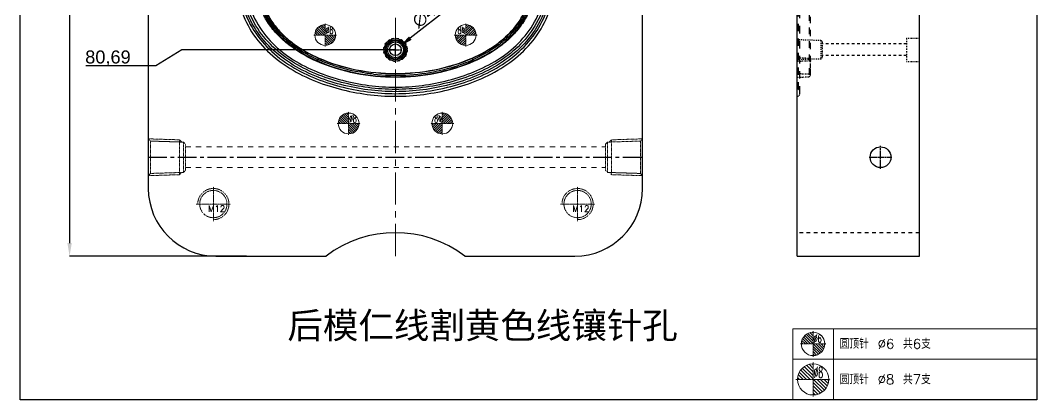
# Model space of a CAD drawing. Header units: millimetres. Extents: x 2660 to 3051, y 1419 to 1848.
# Drawn here: x 2659.9 to 3050.6, y 1418.5 to 1564.4 of the extents above; entities that cross this region are included whole.
import ezdxf

# ---------------------------------------------------------------- set-up
doc = ezdxf.new("R2010")
doc.units = ezdxf.units.MM
doc.linetypes.add('CENTER', pattern=[0.6, 0.375, -0.075, 0.075, -0.075])
doc.linetypes.add('HIDDEN', pattern=[0.2, 0.1, -0.1])
for name, color, linetype, lineweight in [('center', 1, 'CENTER', 9), ('cool', 153, 'HIDDEN', 9), ('epin', 13, 'Continuous', 9), ('screw', 33, 'Continuous', 13)]:
    doc.layers.add(name, color=color, linetype=linetype, lineweight=lineweight)
doc.layers.add('DEFAULT_2', color=8, linetype='HIDDEN')
doc.styles.add('CHINA', font='txt.shx', dxfattribs={"bigfont": 'gbcbig.shx'})
doc.styles.get("Standard").update_dxf_attribs({"font": 'arial.ttf'})
doc.styles.add('TXT', font='txt.shx', dxfattribs={"bigfont": 'gbcbig.shx'})
doc.styles.add('TXT05', font='txt.shx', dxfattribs={"width": 0.5, "bigfont": 'gbcbig.shx'})
doc.dimstyles.new('副本 ISO-25-1', dxfattribs={"dimtxt": 5, "dimasz": 5, "dimexe": 0, "dimexo": 0, "dimgap": 0, "dimtad": 1, "dimtxsty": 'Standard', "dimcen": 0, "dimclrd": 4, "dimclre": 4, "dimclrt": 6, "dimazin": 0, "dimtfac": 1, "dimtofl": 0, "dimtmove": 0, "dimatfit": 3, "dimfxl": 0, "dimarcsym": 0})

# ---------------------------------------------------------------- blocks, each defined once
blk = doc.blocks.new('epin_ejp_8')
at = {"layer": 'epin'}
h = blk.add_hatch(dxfattribs=at)
h.set_pattern_fill('_ANSI31', color=123, scale=0.2, angle=90, style=0)
h.set_pattern_definition([(135, (-705.7219, 490.0809), (-0.4490128, -0.4490128), [])])
h.paths.add_polyline_path([(0, 4, 0.414214), (-4, 0), (0, 0)])
h.paths.add_polyline_path([(4, 0), (0, 0), (0, -4, 0.414214)])
at = {"layer": 'epin', "color": 1, "linetype": 'CENTER', "ltscale": 0.248791}
for p, q in [((0, -4.4), (0, 4.4)), ((-4.4, 0), (4.4, 0))]:
    blk.add_line(p, q, dxfattribs=at)
at = {"layer": 'epin'}
blk.add_circle((0, 0), 4, dxfattribs=at)
at = {"layer": 'epin', "color": 6, "style": 'TXT05', "width": 0.5}
blk.add_text('%%c8', height=2.8, dxfattribs=at).set_placement((0.16, 0.4))
blk = doc.blocks.new('cool_jt_f12')
at = {"layer": 'cool', "ltscale": 0.3}
for p, q in [((0, 7.0785), (0.856, 6.2225)), ((0, 7.0785), (12, 6.7035)), ((0.856, 6.2225), (0.856, -6.2225)), ((13.5, 5.827375), (0.856, 6.2225)), ((0.856, 6.2225), (13.5, 5.827375)), ((12, 6.7035), (12.856, 5.8475)), ((12, 6.7035), (12, -6.7035)), ((14.327375, 5), (13.5, 5.827375)), ((13.5, -5.827375), (13.5, 5.827375)), ((14.327375, -5), (14.327375, 5)), ((0.856, -6.2225), (0, -7.0785)), ((0, -7.0785), (12, -6.7035)), ((0.856, -6.2225), (13.5, -5.827375)), ((12, -6.7035), (12.856, -5.8475)), ((13.5, -5.827375), (14.327375, -5))]:
    blk.add_line(p, q, dxfattribs=at)
blk = doc.blocks.new('screw_m12_g')
at = {"layer": 'screw', "color": 1, "linetype": 'CENTER', "ltscale": 0.373186}
for p, q in [((0, -6.6), (0, 6.6)), ((-6.6, 0), (6.6, 0))]:
    blk.add_line(p, q, dxfattribs=at)
at = {"layer": 'screw', "color": 33, "linetype": 'HIDDEN', "ltscale": 0.373186}
blk.add_circle((0, 0), 5.25, dxfattribs=at)
at = {"layer": 'screw', "color": 92, "linetype": 'HIDDEN', "ltscale": 0.373186}
blk.add_arc((0, 0), 6, 270, 180, dxfattribs=at)
at = {"layer": 'screw', "color": 6, "style": 'TXT'}
blk.add_text('M12', height=2.4, dxfattribs=at).set_placement((-2.04, -3))
blk = doc.blocks.new('*D112')
at = {"color": 4, "linetype": 'Continuous', "lineweight": -2, "transparency": 16777216}
for p, q in [((2746.93, 1793.72), (2678.88, 1793.72)), ((2678.88, 1788.72), (2678.88, 1478.72)), ((2746.93, 1473.72), (2678.88, 1473.72))]:
    blk.add_line(p, q, dxfattribs=at)
at = {"color": 4, "transparency": 16777216}
for points in [[(2678.04, 1788.72), (2679.71, 1788.72), (2678.88, 1793.72)], [(2678.04, 1478.72), (2679.71, 1478.72), (2678.88, 1473.72)]]:
    blk.add_solid(points, dxfattribs=at)
at = {"layer": 'Defpoints', "color": 0, "transparency": 16777216}
for p in [(2746.93, 1793.72), (2678.88, 1473.72), (2746.93, 1473.72)]:
    blk.add_point(p, dxfattribs=at)
at = {"color": 6, "transparency": 16777216, "insert": (2676.32, 1646.54), "char_height": 5, "attachment_point": 5, "rotation": 90}
blk.add_mtext('320', dxfattribs=at)
blk = doc.blocks.new('epin_ejp_6')
at = {"layer": 'epin'}
h = blk.add_hatch(dxfattribs=at)
h.set_pattern_fill('_ANSI31', color=123, scale=0.15, angle=90, style=0)
h.set_pattern_definition([(135, (735.3002, 266.8078), (-0.3367596, -0.3367596), [])])
h.paths.add_polyline_path([(0, 3, 0.414214), (-3, 0), (0, 0)])
h.paths.add_polyline_path([(3, 0), (0, 0), (0, -3, 0.414214)])
at = {"layer": 'epin', "color": 1, "linetype": 'CENTER', "ltscale": 0.186593}
for p, q in [((0, -3.3), (0, 3.3)), ((-3.3, 0), (3.3, 0))]:
    blk.add_line(p, q, dxfattribs=at)
at = {"layer": 'epin'}
blk.add_circle((0, 0), 3, dxfattribs=at)
at = {"layer": 'epin', "color": 6, "style": 'TXT05', "width": 0.5}
blk.add_text('%%c6', height=2.1, dxfattribs=at).set_placement((0.12, 0.3))
blk = doc.blocks.new('*D114')
at = {"color": 4, "linetype": 'Continuous', "lineweight": -2, "transparency": 16777216}
blk.add_line((2825.23, 1569.61), (2809.84, 1557.51), dxfattribs=at)
at = {"color": 4, "transparency": 16777216}
blk.add_solid([(2809.32, 1558.17), (2810.35, 1556.85), (2805.9, 1554.42)], dxfattribs=at)
at = {"layer": 'Defpoints', "color": 0, "transparency": 16777216}
for p in [(2802.37, 1551.64), (2805.9, 1554.42)]:
    blk.add_point(p, dxfattribs=at)
at = {"color": 6, "transparency": 16777216, "insert": (2817.59, 1567.53), "char_height": 5, "attachment_point": 5, "rotation": 38.164}
blk.add_mtext('∅4,5', dxfattribs=at)
blk = doc.blocks.new('*D82')
at = {"color": 4, "linetype": 'Continuous', "lineweight": -2, "transparency": 16777216}
for p, q in [((2722.07, 1553.03), (2712.07, 1546.81)), ((2804.14, 1553.03), (2722.07, 1553.03)), ((2712.07, 1546.81), (2685.18, 1546.81))]:
    blk.add_line(p, q, dxfattribs=at)
at = {"layer": 'Defpoints', "color": 0, "transparency": 16777216}
for p in [(2804.14, 1633.72), (2804.14, 1553.03), (2702.07, 1546.81)]:
    blk.add_point(p, dxfattribs=at)
at = {"color": 6, "transparency": 16777216, "insert": (2693.63, 1549.81), "char_height": 5, "attachment_point": 5}
blk.add_mtext('80,69', dxfattribs=at)

msp = doc.modelspace()

# ---------------------------------------------------------------- linework, layer by layer
at = {"color": 7, "linetype": 'Continuous'}
for p, q in [((2958.592, 1473.721), (2958.592, 1793.721)), ((3005.587, 1473.721), (3005.587, 1793.721)), ((2709.135, 1767.721), (2709.135, 1499.721)), ((2899.135, 1499.721), (2899.135, 1767.721)), ((2774.082, 1548.523), (2774.393, 1549.232)), ((2774.407, 1549.263), (2774.673, 1549.868)), ((2833.877, 1549.232), (2833.598, 1549.868)), ((2834.188, 1548.523), (2833.891, 1549.201)), ((2804.135, 1538.674), (2804.135, 1536.933)), ((2804.135, 1535.156), (2804.135, 1536.161)), ((2735.135, 1473.721), (2777.47, 1473.721)), ((2830.8, 1473.721), (2873.135, 1473.721)), ((2958.592, 1473.721), (3005.587, 1473.721))]:
    msp.add_line(p, q, dxfattribs=at)
at = {"color": 1, "linetype": 'CENTER'}
for p, q in [((2804.135, 1550.555), (2804.135, 1555.505)), ((2801.66, 1553.03), (2806.61, 1553.03))]:
    msp.add_line(p, q, dxfattribs=at)
at = {"color": 1, "linetype": 'CENTER', "ltscale": 2}
for p, q in [((2990.587, 1507.321), (2990.587, 1516.121)), ((2986.187, 1511.721), (2994.987, 1511.721))]:
    msp.add_line(p, q, dxfattribs=at)
at = {"color": 1, "linetype": 'CENTER', "ltscale": 19}
msp.add_line((2709.135, 1511.721), (2899.135, 1511.721), dxfattribs=at)
msp.add_lwpolyline([(2659.945, 1848.4), (3050.602, 1848.4), (3050.602, 1418.513), (2659.945, 1418.513)], close=True)
at = {"color": 7, "linetype": 'Continuous'}
for radius in [4.336, 3.834, 3.534, 3.032]:
    msp.add_circle((2804.135, 1553.03), radius, dxfattribs=at)
at = {"color": 2, "linetype": 'Continuous'}
msp.add_circle((2804.135, 1553.03), 2.25, dxfattribs=at)
msp.add_circle((2990.587, 1511.721), 4)
at = {"color": 7, "linetype": 'Continuous'}
for centre, radius, start, end in [((2807.325, 1609.727), 66.1, 290.34529, 293.69718), ((2735.135, 1499.721), 26, 180, 270), ((2873.135, 1499.721), 26, 270, 0), ((2804.135, 1438.721), 44, 52.69821, 127.30179)]:
    msp.add_arc(centre, radius, start, end, dxfattribs=at)
for points, knots in [([(2742.654, 1583.578), (2742.554, 1579.92), (2743.158, 1572.537), (2746.983, 1562.078), (2753.65, 1553.167), (2762.295, 1546.273), (2772.068, 1541.229), (2782.471, 1537.771), (2793.212, 1535.678), (2800.496, 1535.156), (2804.135, 1535.156)], [0, 0, 0, 0, 0.1252955, 0.2507502, 0.3761515, 0.501302, 0.6261717, 0.7508367, 0.8753981, 1, 1, 1, 1]), ([(2743.659, 1583.546), (2743.561, 1579.97), (2744.149, 1572.763), (2747.881, 1562.558), (2754.392, 1553.861), (2762.861, 1547.112), (2772.472, 1542.154), (2782.733, 1538.744), (2793.343, 1536.677), (2800.54, 1536.161), (2804.135, 1536.161)], [0, 0, 0, 0, 0.1247956, 0.249324, 0.3738676, 0.4987206, 0.6238616, 0.7491906, 0.8746152, 1, 1, 1, 1]), ([(2804.135, 1536.933), (2800.607, 1536.933), (2793.546, 1537.436), (2783.13, 1539.445), (2773.04, 1542.767), (2763.549, 1547.593), (2755.147, 1554.207), (2748.644, 1562.767), (2744.903, 1572.857), (2744.334, 1579.99), (2744.43, 1583.525)], [0, 0, 0, 0, 0.1248303, 0.2496521, 0.3745252, 0.4994961, 0.6245838, 0.7497294, 0.8748769, 1, 1, 1, 1]), ([(2804.135, 1537.804), (2800.645, 1537.803), (2793.658, 1538.301), (2783.354, 1540.288), (2773.386, 1543.569), (2764.034, 1548.323), (2755.785, 1554.812), (2749.419, 1563.188), (2745.761, 1573.056), (2745.206, 1580.035), (2745.3, 1583.499)], [0, 0, 0, 0, 0.1255462, 0.2511538, 0.3766455, 0.5018785, 0.626703, 0.7510762, 0.8753353, 1, 1, 1, 1]), ([(2746.17, 1583.475), (2746.078, 1580.065), (2746.624, 1573.194), (2750.253, 1563.485), (2756.564, 1555.273), (2764.711, 1548.934), (2773.92, 1544.298), (2783.721, 1541.098), (2793.844, 1539.16), (2800.707, 1538.674), (2804.135, 1538.674)], [0, 0, 0, 0, 0.1247709, 0.2492265, 0.3737449, 0.4985997, 0.623769, 0.7491376, 0.8745908, 1, 1, 1, 1]), ([(2774.082, 1548.523), (2770.628, 1550.04), (2765.618, 1552.803), (2759.812, 1557.661), (2756.046, 1561.925), (2753.068, 1566.778), (2751.026, 1572.095), (2749.945, 1577.68), (2749.804, 1581.468), (2749.855, 1583.356)], [0, 0, 0, 0, 0.2498218, 0.3748836, 0.4999125, 0.6249141, 0.749914, 0.874939, 1, 1, 1, 1]), ([(2750.093, 1583.349), (2750.043, 1581.472), (2750.188, 1577.707), (2751.257, 1572.15), (2753.294, 1566.861), (2756.262, 1562.035), (2760.015, 1557.801), (2765.781, 1552.983), (2770.754, 1550.245), (2774.178, 1548.741)], [0, 0, 0, 0, 0.1250853, 0.2501922, 0.3754329, 0.5006548, 0.6256857, 0.7507768, 1, 1, 1, 1]), ([(2774.609, 1549.723), (2771.266, 1551.191), (2766.415, 1553.858), (2760.794, 1558.545), (2757.147, 1562.648), (2754.267, 1567.321), (2752.293, 1572.445), (2751.256, 1577.835), (2751.116, 1581.492), (2751.165, 1583.317)], [0, 0, 0, 0, 0.250409, 0.3756191, 0.5004532, 0.6252268, 0.7499866, 0.8748385, 1, 1, 1, 1]), ([(2751.324, 1583.312), (2751.275, 1581.497), (2751.41, 1577.854), (2752.449, 1572.483), (2754.419, 1567.372), (2757.298, 1562.714), (2760.935, 1558.627), (2766.533, 1553.975), (2771.352, 1551.326), (2774.673, 1549.868)], [0, 0, 0, 0, 0.1250437, 0.2500875, 0.3751095, 0.5001338, 0.6251719, 0.7502206, 1, 1, 1, 1]), ([(2804.135, 1535.156), (2807.775, 1535.156), (2815.058, 1535.678), (2825.799, 1537.771), (2836.202, 1541.229), (2845.975, 1546.273), (2854.62, 1553.167), (2861.287, 1562.079), (2865.113, 1572.537), (2865.716, 1579.92), (2865.616, 1583.578)], [0, 0, 0, 0, 0.124604, 0.2491655, 0.3738312, 0.4987025, 0.6238536, 0.749255, 0.874708, 1, 1, 1, 1]), ([(2804.135, 1536.161), (2807.73, 1536.161), (2814.928, 1536.677), (2825.538, 1538.744), (2835.8, 1542.155), (2845.411, 1547.113), (2853.88, 1553.863), (2860.391, 1562.561), (2864.122, 1572.766), (2864.709, 1579.974), (2864.611, 1583.55)], [0, 0, 0, 0, 0.125387, 0.2508117, 0.3761413, 0.5012838, 0.6261374, 0.7506809, 0.8752078, 1, 1, 1, 1]), ([(2863.84, 1583.524), (2863.936, 1579.989), (2863.367, 1572.856), (2859.626, 1562.767), (2853.122, 1554.206), (2844.721, 1547.593), (2835.23, 1542.767), (2825.14, 1539.445), (2814.724, 1537.436), (2807.663, 1536.933), (2804.135, 1536.933)], [0, 0, 0, 0, 0.1251245, 0.2502721, 0.3754182, 0.5005052, 0.6254752, 0.7503474, 0.8751693, 1, 1, 1, 1]), ([(2862.97, 1583.497), (2863.064, 1580.033), (2862.509, 1573.054), (2858.851, 1563.186), (2852.484, 1554.811), (2844.235, 1548.322), (2834.884, 1543.569), (2824.915, 1540.288), (2814.612, 1538.301), (2807.625, 1537.803), (2804.135, 1537.804)], [0, 0, 0, 0, 0.1246661, 0.2489251, 0.3732988, 0.4981228, 0.6233549, 0.7488458, 0.8744535, 1, 1, 1, 1]), ([(2804.135, 1538.674), (2807.563, 1538.674), (2814.425, 1539.16), (2824.548, 1541.098), (2834.348, 1544.297), (2843.557, 1548.933), (2851.705, 1555.271), (2858.016, 1563.482), (2861.645, 1573.19), (2862.192, 1580.061), (2862.1, 1583.471)], [0, 0, 0, 0, 0.1254089, 0.2508606, 0.3762308, 0.5014013, 0.6262561, 0.7507744, 0.8752295, 1, 1, 1, 1]), ([(2833.598, 1549.868), (2836.918, 1551.326), (2841.738, 1553.975), (2847.336, 1558.627), (2850.973, 1562.714), (2853.852, 1567.373), (2855.822, 1572.484), (2856.86, 1577.856), (2856.995, 1581.498), (2856.947, 1583.313)], [0, 0, 0, 0, 0.2497799, 0.3748287, 0.4998669, 0.6248912, 0.749913, 0.8749565, 1, 1, 1, 1]), ([(2857.105, 1583.318), (2857.154, 1581.493), (2857.014, 1577.836), (2855.977, 1572.446), (2854.003, 1567.322), (2851.123, 1562.649), (2847.476, 1558.545), (2841.855, 1553.858), (2837.005, 1551.191), (2833.661, 1549.723)], [0, 0, 0, 0, 0.1251627, 0.2500148, 0.3747747, 0.4995484, 0.6243825, 0.7495924, 1, 1, 1, 1]), ([(2857.641, 1583.336), (2857.691, 1581.485), (2857.549, 1577.773), (2856.496, 1572.302), (2854.494, 1567.1), (2851.574, 1562.354), (2847.878, 1558.185), (2842.183, 1553.426), (2837.266, 1550.72), (2833.877, 1549.232)], [0, 0, 0, 0, 0.1251624, 0.2500763, 0.3749323, 0.4997797, 0.6246511, 0.7498376, 1, 1, 1, 1]), ([(2834.093, 1548.741), (2837.517, 1550.245), (2842.49, 1552.983), (2848.256, 1557.802), (2852.009, 1562.035), (2854.977, 1566.861), (2857.013, 1572.151), (2858.083, 1577.708), (2858.227, 1581.474), (2858.177, 1583.35)], [0, 0, 0, 0, 0.2492244, 0.3743149, 0.4993452, 0.6245663, 0.7498068, 0.8749151, 1, 1, 1, 1]), ([(2858.415, 1583.357), (2858.466, 1581.469), (2858.325, 1577.681), (2857.244, 1572.095), (2855.203, 1566.779), (2852.225, 1561.926), (2848.459, 1557.661), (2842.653, 1552.803), (2837.642, 1550.04), (2834.188, 1548.523)], [0, 0, 0, 0, 0.1250608, 0.2500859, 0.375086, 0.5000879, 0.6251169, 0.7501786, 1, 1, 1, 1]), ([(2770.462, 1551.174), (2767.754, 1552.621), (2762.57, 1555.986), (2757.193, 1561.595), (2753.993, 1566.86), (2752.519, 1570.424), (2751.659, 1573.377), (2751.265, 1575.26), (2751.026, 1576.779), (2750.81, 1578.302), (2750.682, 1579.449), (2750.645, 1580.217)], [0, 0, 0, 0, 0.2499266, 0.4995687, 0.6246309, 0.7496882, 0.8122732, 0.8748299, 0.9061216, 0.937432, 1, 1, 1, 1]), ([(2750.645, 1580.217), (2750.729, 1578.68), (2751.032, 1575.607), (2752.151, 1571.109), (2753.918, 1566.823), (2756.352, 1562.876), (2759.315, 1559.319), (2762.662, 1556.119), (2766.417, 1553.409), (2769.096, 1551.885), (2770.462, 1551.174)], [0, 0, 0, 0, 0.1250236, 0.2500159, 0.3750064, 0.5000004, 0.6250052, 0.7500066, 0.8749962, 1, 1, 1, 1]), ([(2770.454, 1551.159), (2771.099, 1550.815), (2772.391, 1550.13), (2773.724, 1549.526), (2774.393, 1549.232)], [0, 0, 0, 0, 0.4999972, 1, 1, 1, 1]), ([(2834.188, 1548.523), (2829.486, 1546.457), (2819.568, 1543.425), (2804.135, 1541.955), (2788.703, 1543.425), (2778.785, 1546.457), (2774.082, 1548.523)], [0, 0, 0, 0, 0.249961, 0.5, 0.750039, 1, 1, 1, 1]), ([(2774.178, 1548.741), (2778.867, 1546.682), (2788.753, 1543.659), (2804.135, 1542.195), (2819.517, 1543.659), (2829.404, 1546.682), (2834.093, 1548.741)], [0, 0, 0, 0, 0.2500214, 0.5000004, 0.7499792, 1, 1, 1, 1]), ([(2833.661, 1549.723), (2829.042, 1547.694), (2819.298, 1544.717), (2804.135, 1543.275), (2788.972, 1544.717), (2779.228, 1547.694), (2774.609, 1549.723)], [0, 0, 0, 0, 0.2498992, 0.5000004, 0.7501013, 1, 1, 1, 1]), ([(2774.673, 1549.868), (2779.283, 1547.843), (2789.007, 1544.873), (2804.135, 1543.435), (2819.263, 1544.873), (2828.987, 1547.843), (2833.598, 1549.868)], [0, 0, 0, 0, 0.2499788, 0.5, 0.7500212, 1, 1, 1, 1]), ([(2795.727, 1543.666), (2794.031, 1543.848), (2787.287, 1544.79), (2780.661, 1546.646), (2775.937, 1548.577)], [0, 0, 0, 0, 0.2504261, 1, 1, 1, 1]), ([(2795.727, 1543.666), (2799.823, 1543.228), (2808.095, 1542.988), (2816.304, 1544.048), (2820.333, 1544.905)], [0, 0, 0, 0, 0.5000312, 1, 1, 1, 1])]:
    msp.add_open_spline(points, degree=3, knots=knots, dxfattribs=at)
for points in [[(2775.94, 1548.584), (2775.437, 1548.827), (2774.922, 1549.051), (2774.393, 1549.232)], [(2820.335, 1544.896), (2823.723, 1545.577), (2827.07, 1546.538), (2830.291, 1547.793)]]:
    msp.add_open_spline(points, degree=3, dxfattribs=at)
at = {"layer": 'center', "color": 1, "linetype": 'CENTER', "ltscale": 33}
msp.add_line((2804.135, 1473.721), (2804.135, 1793.721), dxfattribs=at)
at = {"layer": 'cool', "ltscale": 20}
for p, q in [((2723.465, 1515.721), (2884.805, 1515.721)), ((2723.465, 1507.721), (2884.805, 1507.721))]:
    msp.add_line(p, q, dxfattribs=at)
at = {"layer": 'DEFAULT_2', "color": 8, "linetype": 'HIDDEN', "ltscale": 28}
msp.add_line((2959.094, 1537.804), (2959.094, 1759.639), dxfattribs=at)
at = {"layer": 'DEFAULT_2', "color": 8, "linetype": 'HIDDEN', "ltscale": 29}
msp.add_line((2959.597, 1536.161), (2959.597, 1761.281), dxfattribs=at)
at = {"layer": 'DEFAULT_2', "color": 8, "linetype": 'HIDDEN', "ltscale": 26}
msp.add_line((2963.14, 1743.613), (2963.14, 1542.683), dxfattribs=at)
at = {"layer": 'DEFAULT_2', "color": 8, "linetype": 'HIDDEN', "ltscale": 25}
msp.add_line((2963.615, 1543.219), (2963.615, 1743.077), dxfattribs=at)
at = {"layer": 'DEFAULT_2', "color": 8, "linetype": 'HIDDEN', "ltscale": 4}
for p, q in [((2967.654, 1556.565), (2959.076, 1556.864)), ((2967.654, 1556.565), (2967.654, 1549.496)), ((2967.654, 1549.496), (2959.076, 1549.196))]:
    msp.add_line(p, q, dxfattribs=at)
at = {"layer": 'DEFAULT_2', "color": 8, "linetype": 'HIDDEN', "ltscale": 3}
for p, q in [((2968.139, 1556.062), (2968.139, 1549.998)), ((3000.587, 1557.53), (3005.587, 1557.53)), ((2963.132, 1549.723), (2958.592, 1549.868)), ((2963.14, 1548.741), (2958.592, 1548.523)), ((3000.587, 1548.53), (3005.587, 1548.53)), ((2958.592, 1543.914), (2963.132, 1543.756)), ((2958.592, 1542.445), (2963.14, 1542.683))]:
    msp.add_line(p, q, dxfattribs=at)
at = {"layer": 'DEFAULT_2', "color": 8, "linetype": 'HIDDEN', "ltscale": 10}
for p, q in [((3000.587, 1555.28), (2968.139, 1555.28)), ((3000.587, 1550.78), (2968.139, 1550.78))]:
    msp.add_line(p, q, dxfattribs=at)
at = {"layer": 'DEFAULT_2', "color": 8, "linetype": 'HIDDEN', "ltscale": 5}
msp.add_line((3000.587, 1557.529), (3000.587, 1548.532), dxfattribs=at)
at = {"layer": 'DEFAULT_2', "color": 8, "linetype": 'HIDDEN', "ltscale": 0.2}
msp.add_line((2963.549, 1543.506), (2963.617, 1543.254), dxfattribs=at)
at = {"layer": 'DEFAULT_2', "color": 8, "linetype": 'HIDDEN', "ltscale": 14}
msp.add_line((3005.587, 1482.721), (2958.592, 1482.721), dxfattribs=at)
at = {"layer": 'DEFAULT_2', "color": 8, "linetype": 'HIDDEN', "ltscale": 0.4}
msp.add_lwpolyline([(2963.132, 1543.756), (2963.364, 1543.69), (2963.549, 1543.506)], dxfattribs=at)
at = {"layer": 'DEFAULT_2', "color": 8, "linetype": 'HIDDEN', "ltscale": 0.5}
msp.add_lwpolyline([(2963.14, 1542.683), (2963.367, 1542.751), (2963.55, 1542.935), (2963.617, 1543.185)], dxfattribs=at)
at = {"layer": 'DEFAULT_2', "color": 8, "linetype": 'HIDDEN', "ltscale": 9}
msp.add_circle((2804.135, 1553.03), 4.5, dxfattribs=at)
at = {"layer": 'DEFAULT_2', "color": 8, "linetype": 'HIDDEN', "ltscale": 0.5}
for centre, start, end in [((2959.094, 1557.366), 180, 268), ((2967.637, 1556.062), 0, 88), ((2959.094, 1548.694), 92, 180), ((2967.637, 1549.998), 272, 0)]:
    msp.add_arc(centre, 0.502, start, end, dxfattribs=at)
at = {"layer": 'DEFAULT_2', "color": 8, "linetype": 'HIDDEN', "ltscale": 0.1}
for centre, radius, start, end in [((2979.109, 1548.93), 15.497, 179.93984, 180.56626), ((3034.851, 1549.475), 71.242, 180.5617, 180.71699)]:
    msp.add_arc(centre, radius, start, end, dxfattribs=at)
at = {"layer": 'DEFAULT_2', "color": 8, "linetype": 'HIDDEN', "ltscale": 0.7}
for centre, start, end in [((2959.597, 1538.674), 180.00046, 239.99927), ((2958.592, 1536.933), 359.99837, 59.99949)]:
    msp.add_arc(centre, 1.005, start, end, dxfattribs=at)
at = {"layer": 'DEFAULT_2', "color": 8, "linetype": 'HIDDEN'}
msp.add_arc((2958.592, 1536.161), 1.005, 270, 359.99939, dxfattribs=at)
at = {"layer": 'DEFAULT_2', "color": 8, "linetype": 'HIDDEN', "ltscale": 0.5}
for points, knots in [([(2963.132, 1549.723), (2963.261, 1549.719), (2963.522, 1549.618), (2963.624, 1549.351), (2963.615, 1549.232)], [0, 0, 0, 0, 0.5194397, 1, 1, 1, 1]), ([(2963.14, 1548.741), (2963.263, 1548.747), (2963.507, 1548.841), (2963.617, 1549.085), (2963.617, 1549.201)], [0, 0, 0, 0, 0.5152, 1, 1, 1, 1])]:
    msp.add_open_spline(points, degree=3, knots=knots, dxfattribs=at)
at = {"layer": 'DEFAULT_2', "color": 8, "linetype": 'HIDDEN', "ltscale": 0.2}
for points, knots in [([(2963.55, 1548.972), (2963.562, 1548.993), (2963.602, 1549.073), (2963.62, 1549.166), (2963.615, 1549.232)], [0, 0, 0, 0, 0.265335, 1, 1, 1, 1]), ([(2963.612, 1548.946), (2963.612, 1548.972), (2963.612, 1549.067), (2963.614, 1549.162), (2963.615, 1549.232)], [0, 0, 0, 0, 0.2663193, 1, 1, 1, 1])]:
    msp.add_open_spline(points, degree=3, knots=knots, dxfattribs=at)
at = {"layer": 'DEFAULT_2', "color": 8, "linetype": 'HIDDEN', "ltscale": 2}
msp.add_open_spline([(2963.615, 1544.896), (2963.614, 1545.084), (2963.61, 1546.05), (2963.614, 1547.015), (2963.616, 1547.793)], degree=3, knots=[0, 0, 0, 0, 0.1947324, 1, 1, 1, 1], dxfattribs=at)
at = {"layer": 'epin'}
for p, q in [((2956.852, 1445.813), (3050.602, 1445.813)), ((2956.852, 1445.813), (2956.852, 1418.513)), ((2972.452, 1445.813), (2972.452, 1418.513)), ((3050.602, 1445.813), (3050.602, 1418.513)), ((2956.852, 1434.113), (3050.602, 1434.113)), ((2956.852, 1418.513), (3050.602, 1418.513))]:
    msp.add_line(p, q, dxfattribs=at)

# ---------------------------------------------------------------- block references
at = {"layer": 'cool', "ltscale": 0.932966}
msp.add_blockref('cool_jt_f12', (2709.135, 1511.721), dxfattribs=at)
at = {"layer": 'cool', "ltscale": 0.932966, "rotation": 180}
msp.add_blockref('cool_jt_f12', (2899.135, 1511.721), dxfattribs=at)
at = {"layer": 'epin'}
for p in [(2777.135, 1558.721), (2786.135, 1524.721)]:
    msp.add_blockref('epin_ejp_8', p, dxfattribs=at)
at = {"layer": 'epin', "xscale": -1}
for p in [(2831.135, 1558.721), (2822.135, 1524.721)]:
    msp.add_blockref('epin_ejp_8', p, dxfattribs=at)
at = {"layer": 'epin', "xscale": 1.5, "yscale": 1.5, "zscale": 1.5}
for name, p in [('epin_ejp_6', (2964.652, 1439.963)), ('epin_ejp_8', (2964.652, 1426.313))]:
    msp.add_blockref(name, p, dxfattribs=at)
at = {"layer": 'screw'}
for p in [(2734.135, 1493.721), (2874.135, 1493.721)]:
    msp.add_blockref('screw_m12_g', p, dxfattribs=at)

# ---------------------------------------------------------------- texts
at = {"insert": (2762.592, 1452.067), "char_height": 15, "width": 325.32345, "attachment_point": 1}
msp.add_mtext('{\\fSimSun|b0|i0|c134|p2;\\H0.66667x;后模仁线割黄色线镶针孔\\P\\H1.5x;      }', dxfattribs=at)
at = {"layer": 'epin', "color": 53, "style": 'CHINA'}
for s, p in [('圆顶针 %%c6 共6支', (2974.852, 1438.088)), ('圆顶针 %%c8 共7支', (2974.852, 1424.438))]:
    msp.add_text(s, height=3.75, dxfattribs=at).set_placement(p)

# ---------------------------------------------------------------- dimensions: what is measured, and where the dimension line sits
dim = msp.add_linear_dim(base=(2678.877, 1473.721), p1=(2746.925, 1793.721), p2=(2746.925, 1473.721), angle=90, dimstyle='副本 ISO-25-1', override={"dimfxl": 1.25, "dimarcsym": 1})
dim.commit()
dim.dimension.update_dxf_attribs({"geometry": '*D112', "text_midpoint": (2678.877, 1646.545), "dimtype": 160})
dim = msp.add_ordinate_dim(feature_location=(2804.135, 1553.03), offset=(-102.064, -6.224), dtype=0, origin=(2804.135, 1633.721), dimstyle='副本 ISO-25-1', override={"dimfxl": 1.25, "dimarcsym": 1})
dim.commit()
dim.dimension.update_dxf_attribs({"geometry": '*D82', "text_midpoint": (2693.626, 1549.811)})
dim = msp.add_diameter_dim_2p(p1=(2802.366, 1551.64), p2=(2805.904, 1554.421), dimstyle='副本 ISO-25-1', override={"dimfxl": 1.25, "dimarcsym": 1})
dim.commit()
dim.dimension.update_dxf_attribs({"geometry": '*D114', "text_midpoint": (2817.591, 1567.531)})

doc.saveas('drawing.dxf')
